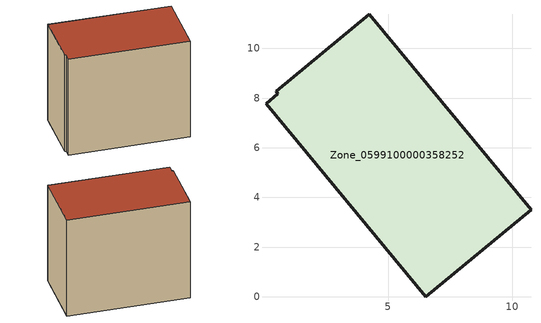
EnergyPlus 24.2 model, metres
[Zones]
Zone_0599100000358252
 floor ground (C_G): 0.56,8.17 0.49,8.27 4.23,11.37 10.75,3.51 6.52,0 0.08,7.77 z1.81
 wall outside (C_F): 6.52,0 10.75,3.51 4.23,11.37 0.49,8.27 0.56,8.17 0.08,7.77 6.52,0 z1.81:10.79
 roof outside (C_R): 0.56,8.17 0.08,7.77 6.52,0 10.75,3.51 4.23,11.37 0.49,8.27 z10.79
[BUILDING]
Pand.0599100000358252: North Axis=0; Terrain=City; Loads Convergence Tolerance Value=0.04; Temperature Convergence Tolerance Value=0.4; Solar Distribution=FullExterior; Maximum Number of Warmup Days=25; Minimum Number of Warmup Days=1
[Site:Location]
Rotterdam.The.Hague.AP_ZH_NLD Design_Conditions: Latitude=51.96; Longitude=4.45; Time Zone=1; Elevation=-4.5
[SITE:GROUNDTEMPERATURE:BUILDINGSURFACE]
18, 18, 18, 18, 18, 18, 18, 18, 18, 18, 18, 18
[MATERIAL] Thermal Absorptance=0.9; Solar Absorptance=0.7; Visible Absorptance=0.7
Name | Roughness | Thickness | Conductivity | Density | Specific Heat
G.TI.1992-2005 | MediumSmooth | 0.15 | 0.06 | 540 | 1210
F.TI.1992-2005 | Rough | 0.3 | 0.12 | 1920 | 840
R.TI.1992-2005 | MediumRough | 0.2 | 0.08 | 1500 | 1000
[CONSTRUCTION]
C_G: G.TI.1992-2005
C_F: F.TI.1992-2005
C_R: R.TI.1992-2005
[ZONE]
Zone_0599100000358252: Type=1; Multiplier=1; Ceiling Height=Autocalculate; Volume=Autocalculate; Floor Area=autocalculate; Part of Total Floor Area=Yes
[ZONEINFILTRATION:DESIGNFLOWRATE]
Infil_Zone_0599100000358252: Zone or ZoneList or Space or SpaceList=Zone_0599100000358252; Schedule=AlwaysOn; Design Flow Rate Calculation Method=Flow/Area; Flow Rate per Floor Area=0.0015; Constant Term Coefficient=1; Temperature Term Coefficient=0; Velocity Term Coefficient=0; Velocity Squared Term Coefficient=0
[HVACTEMPLATE:ZONE:IDEALLOADSAIRSYSTEM]
Zone_0599100000358252: Maximum Heating Supply Air Temperature=50; Minimum Cooling Supply Air Temperature=13; Maximum Heating Supply Air Humidity Ratio=0.0156; Minimum Cooling Supply Air Humidity Ratio=0.0077; Heating Limit=NoLimit; Cooling Limit=NoLimit; Dehumidification Control Type=ConstantSensibleHeatRatio; Cooling Sensible Heat Ratio=0.7; Dehumidification Setpoint=60; Humidification Control Type=None; Humidification Setpoint=30; Outdoor Air Method=None; Outdoor Air Flow Rate per Person=0.00944; Outdoor Air Flow Rate per Zone Floor Area=0; Outdoor Air Flow Rate per Zone=0; Demand Controlled Ventilation Type=None; Outdoor Air Economizer Type=NoEconomizer; Heat Recovery Type=None; Sensible Heat Recovery Effectiveness=0.7; Latent Heat Recovery Effectiveness=0.65
[ZONECONTROL:THERMOSTAT]
ThermostatControl_Zone_0599100000358252: Zone or ZoneList=Zone_0599100000358252; Control Type Schedule=DualSetpointControlType; Control 1=Thermostat_Zone_0599100000358252; Temperature Difference Between Cutout And Setpoint=0
[THERMOSTATSETPOINT:DUALSETPOINT]
Thermostat_Zone_0599100000358252: Heating Setpoint Temperature Schedule=HeatingSetpoint_Zone_0599100000358252; Cooling Setpoint Temperature Schedule=CoolingSetpoint_Zone_0599100000358252
[SCHEDULE:COMPACT]
HeatingSetpoint_Zone_0599100000358252: Through: 12/31, For: AllDays, Until: 24:00, 21
CoolingSetpoint_Zone_0599100000358252: Through: 12/31, For: AllDays, Until: 24:00, 24
DualSetpointControlType: Through: 12/31, For: AllDays, Until: 24:00, 4
AlwaysOn: Through: 12/31, For: AllDays, Until: 24:00, 1
